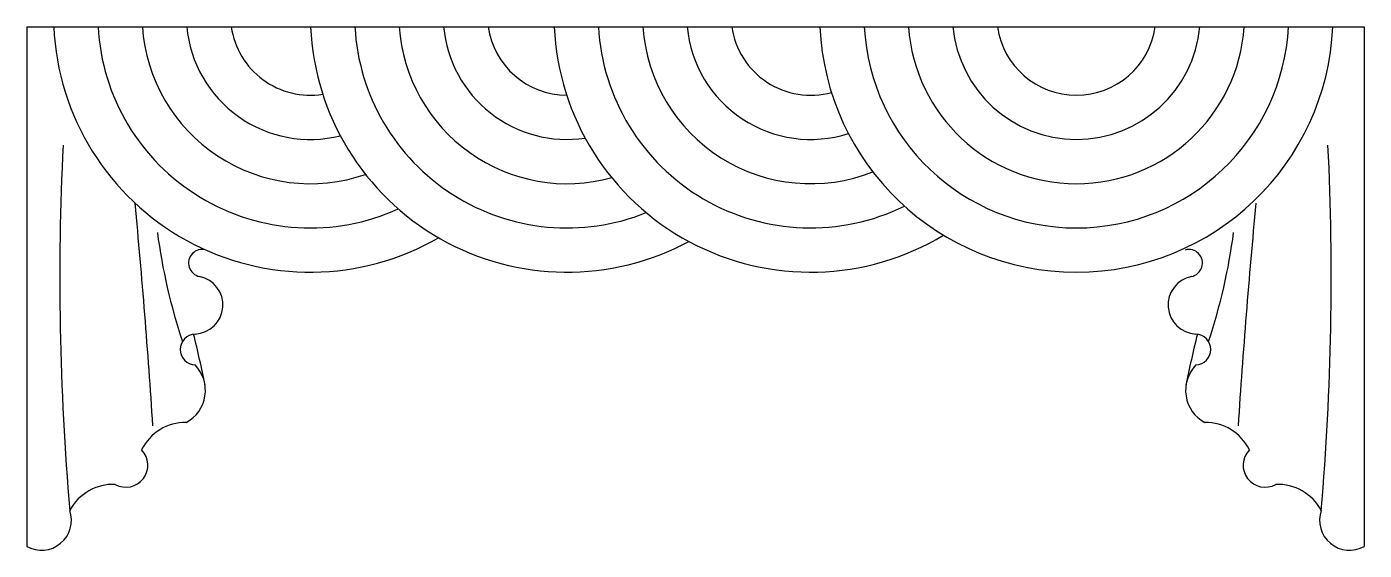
# Model space of a CAD drawing. Header units: metres. Extents: x 1211 to 1880, y 1548 to 1809.
import ezdxf

# ---------------------------------------------------------------- set-up
doc = ezdxf.new("R2010")
doc.units = ezdxf.units.M
for name, color, linetype in [('3', 3, 'Continuous'), ('4', 4, 'Continuous'), ('6', 7, 'Continuous')]:
    doc.layers.add(name, color=color, linetype=linetype)

msp = doc.modelspace()

# ---------------------------------------------------------------- linework, layer by layer
at = {"layer": '3'}
for centre, radius, start, end in [((2572.22, 1683.56), 1344.8, 177.16, 184.96), ((518.76, 1683.56), 1344.8, 355.04, 2.84), ((-2504.07, 1364.18), 3786.06, 3.72, 5.41), ((5595.04, 1364.18), 3786.06, 174.59, 176.28), ((1575.42, 1746.33), 301.81, 187.58, 198.23), ((1515.55, 1746.33), 301.81, 341.77, 352.42), ((757.26, 1522.93), 553.31, 11.17, 13.88), ((2333.71, 1522.93), 553.31, 166.12, 168.83)]:
    msp.add_arc(centre, radius, start, end, dxfattribs=at)
at = {"layer": '4'}
for p, q in [((1210.91, 1809.4), (1880.06, 1809.4)), ((1210.91, 1809.4), (1210.91, 1549.47)), ((1880.06, 1809.4), (1880.06, 1549.47))]:
    msp.add_line(p, q, dxfattribs=at)
for centre, radius, start, end in [((1352.72, 1815.05), 128.41, 182.52, 300.03), ((1481.23, 1815.05), 128.41, 182.52, 298.33), ((1603.1, 1815.05), 128.41, 182.52, 301.18), ((1736.04, 1815.05), 128.41, 182.52, 357.48), ((1298.65, 1691.17), 6.82, 74.11, 258.83), ((1792.32, 1691.17), 6.82, 281.17, 105.89), ((1294.51, 1670.22), 14.53, 272.37, 78.83), ((1796.46, 1670.22), 14.53, 101.17, 267.63), ((1295.43, 1647.96), 7.75, 92.37, 267.63), ((1795.54, 1647.96), 7.75, 272.37, 87.63), ((1282.07, 1627.49), 18.22, 298.21, 44.27), ((1808.91, 1627.49), 18.22, 135.73, 241.79), ((1290.22, 1587.24), 24.21, 88.91, 154.41), ((1800.75, 1587.24), 24.21, 25.59, 91.09), ((1260.53, 1590.05), 10.96, 241.05, 44.23), ((1830.44, 1590.05), 10.96, 135.77, 298.95), ((1254.14, 1555.94), 24.54, 87.47, 152.16), ((1836.83, 1555.94), 24.54, 27.84, 92.53), ((1218.28, 1562.51), 14.98, 240.52, 19.04), ((1872.69, 1562.51), 14.98, 160.96, 299.48)]:
    msp.add_arc(centre, radius, start, end, dxfattribs=at)
at = {"layer": '6'}
for centre, radius, start, end in [((1352.72, 1815.05), 106.28, 183.04, 294.49), ((1352.72, 1815.05), 84.15, 183.85, 289.18), ((1352.72, 1815.05), 62.01, 185.22, 284.06), ((1352.72, 1815.05), 39.88, 188.14, 279.08), ((1481.23, 1815.05), 106.28, 183.04, 291.89), ((1481.23, 1815.05), 84.15, 183.85, 285.39), ((1481.23, 1815.05), 62.01, 185.22, 278.4), ((1481.23, 1815.05), 39.88, 188.14, 269.72), ((1603.1, 1815.05), 106.28, 183.04, 296.21), ((1603.1, 1815.05), 84.15, 183.85, 291.68), ((1603.1, 1815.05), 62.01, 185.22, 287.77), ((1603.1, 1815.05), 39.88, 188.14, 285.18), ((1736.04, 1815.05), 106.28, 183.04, 356.96), ((1736.04, 1815.05), 84.15, 183.85, 356.15), ((1736.04, 1815.05), 62.01, 185.22, 354.78), ((1736.04, 1815.05), 39.88, 188.14, 351.86)]:
    msp.add_arc(centre, radius, start, end, dxfattribs=at)

doc.saveas('drawing.dxf')
